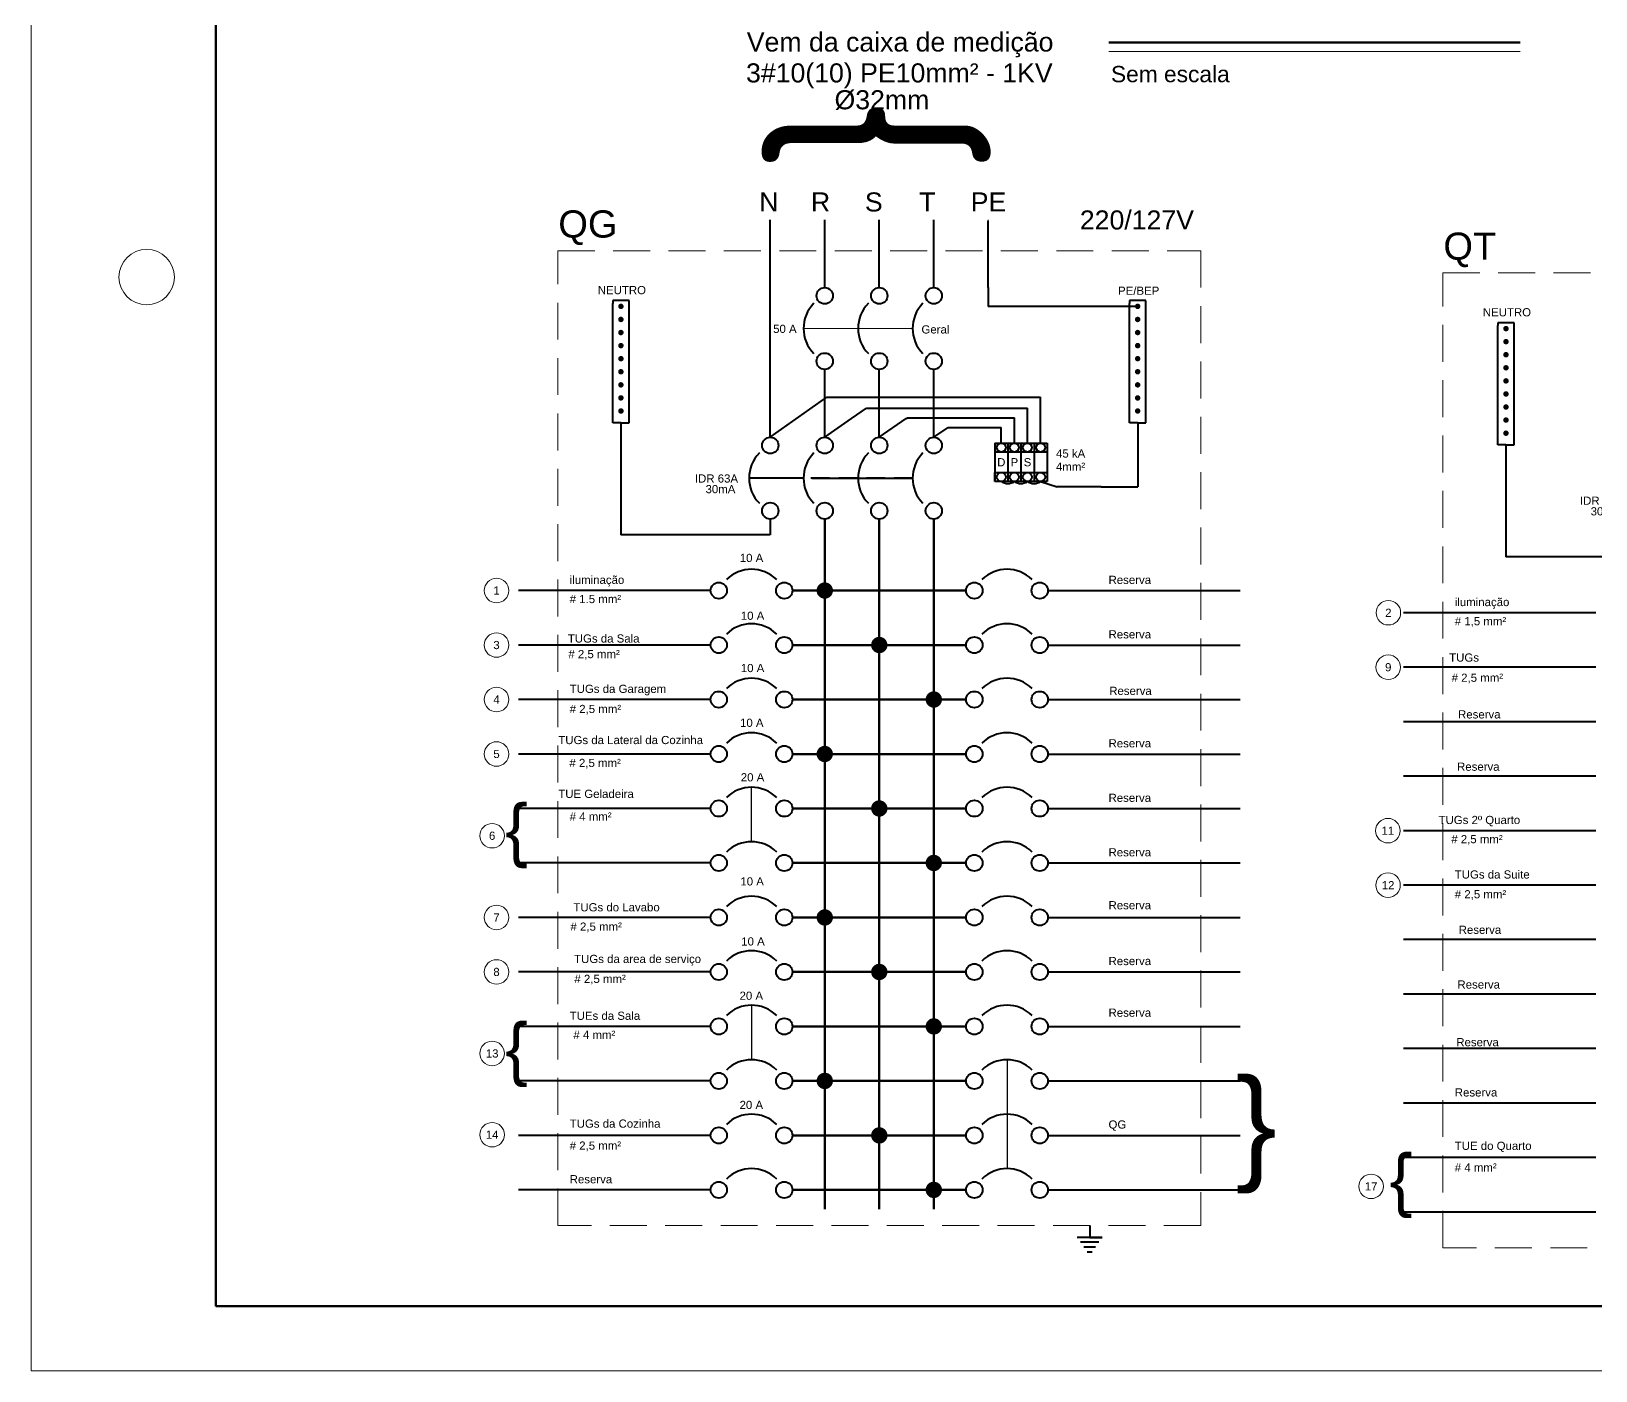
# Model space of a CAD drawing. Header units: millimetres. Extents: x 117864 to 253185, y 7775 to 37034.
# Drawn here: x 117864 to 126336, y 8211 to 15468 of the extents above; entities that cross this region are included whole.
import ezdxf
from ezdxf.enums import TextEntityAlignment as Align

# ---------------------------------------------------------------- set-up
doc = ezdxf.new("R2010")
doc.units = ezdxf.units.MM
doc.header["$LTSCALE"] = 200
doc.linetypes.add('DASHED', pattern=[0.75, 0.5, -0.25])
for name, color, linetype, lineweight in [('arquitetonico', 7, 'Continuous', 9), ('Barramento', 6, 'Continuous', 100), ('Eletrodutos', 4, 'Continuous', 60), ('simbologia', 2, 'Continuous', 40), ('Textos', 9, 'Continuous', 9)]:
    doc.layers.add(name, color=color, linetype=linetype, lineweight=lineweight)
doc.layers.add('Texto', color=9, linetype='Continuous')
doc.styles.add('chaves', font='GENISO.ttf')
doc.styles.add('style1', font='arial.ttf')

msp = doc.modelspace()

# ---------------------------------------------------------------- linework, layer by layer
at = {"layer": 'arquitetonico'}
for p, q in [((117864.2, 29211.2), (117864.2, 8211.2)), ((123700.2, 15358.2), (125926.8, 15358.2)), ((123047, 14441.1), (123047, 14447.3)), ((122046.2, 13857.9), (122636.7, 13857.9)), ((122152.3, 13857.9), (122313.1, 13857.9)), ((122432.1, 13857.9), (122554.4, 13857.9)), ((123369.9, 10962.1), (124410.4, 10962.1)), ((122751.7, 9486.1), (122392.8, 9486.1)), ((117864.2, 8211.2), (147564.2, 8211.2))]:
    msp.add_line(p, q, dxfattribs=at)
at = {"layer": 'arquitetonico', "linetype": 'DASHED'}
msp.add_line((122636.7, 13857.9), (122046.2, 13857.9), dxfattribs=at)
at = {"layer": 'arquitetonico', "const_width": 44.3}
for points in [[(122139.2, 12438.1, 1), (122183.5, 12438.1, 1)], [(122434.4, 12142.9, 1), (122478.7, 12142.9, 1)], [(122729.6, 11847.7, 1), (122773.9, 11847.7, 1)], [(122139.2, 11552.5, 1), (122183.5, 11552.5, 1)], [(122434.4, 11257.3, 1), (122478.7, 11257.3, 1)], [(122729.6, 10962.1, 1), (122773.9, 10962.1, 1)], [(122139.2, 10666.9, 1), (122183.5, 10666.9, 1)], [(122434.4, 10371.7, 1), (122478.7, 10371.7, 1)], [(122729.6, 10076.5, 1), (122773.9, 10076.5, 1)], [(122139.2, 9781.3, 1), (122183.5, 9781.3, 1)], [(122434.4, 9486.1, 1), (122478.7, 9486.1, 1)], [(122729.6, 9190.9, 1), (122773.9, 9190.9, 1)]]:
    msp.add_lwpolyline(points, format="xyb", close=True, dxfattribs=at)
at = {"layer": 'arquitetonico', "ltscale": 0.1}
msp.add_circle((118489.2, 14136.2), 150, dxfattribs=at)
at = {"layer": 'Barramento'}
for p, q in [((122161.3, 12825.6), (122161.3, 9310.3)), ((122456.5, 12825.6), (122456.5, 9310.3)), ((122751.7, 12825.6), (122751.7, 9310.3)), ((121986, 12438.1), (122927.1, 12438.1)), ((121986, 12142.9), (122927.1, 12142.9)), ((121986, 11847.7), (122927.1, 11847.7)), ((121986, 11552.5), (122927.1, 11552.5)), ((121986, 11257.3), (122927.1, 11257.3)), ((121986, 10962.1), (122927.1, 10962.1)), ((121986, 10666.9), (122927.1, 10666.9)), ((121986, 10371.7), (122927.1, 10371.7)), ((121986, 10076.5), (122927.1, 10076.5)), ((121986, 9781.3), (122927.1, 9781.3)), ((121986, 9486.1), (122927.1, 9486.1)), ((122161.3, 9310.3), (122161.3, 9086.2)), ((122456.5, 9310.3), (122456.5, 9086.2)), ((122751.7, 9310.3), (122751.7, 9086.2)), ((121986, 9190.9), (122927.1, 9190.9))]:
    msp.add_line(p, q, dxfattribs=at)
at = {"layer": 'Eletrodutos'}
for p, q in [((118864.2, 28861.2), (118864.2, 8561.2)), ((123700.2, 15408.2), (125926.8, 15408.2)), ((118864.2, 8561.2), (147214.2, 8561.2))]:
    msp.add_line(p, q, dxfattribs=at)
at = {"layer": 'simbologia'}
for p, q in [((121866.1, 13636.4), (121866.1, 14447.3)), ((122161.3, 14285), (122161.3, 14447.3)), ((122456.5, 14285), (122456.5, 14447.3)), ((122751.7, 14285), (122751.7, 14447.3)), ((123047, 14079.3), (123047, 14441.1)), ((122161.3, 14079.3), (122161.3, 14285)), ((122456.5, 14079.3), (122456.5, 14285)), ((122751.7, 14079.3), (122751.7, 14285)), ((123047, 14079.3), (123047, 13977.6)), ((121101.6, 14008.7), (121013, 14008.7)), ((121013, 14008.7), (121013, 13994)), ((121013, 13347.4), (121013, 13994)), ((121013, 13347.4), (121013, 13994)), ((121101.6, 13994), (121101.6, 14008.7)), ((121101.6, 13994), (121101.6, 14008.7)), ((121101.6, 13347.4), (121101.6, 13994)), ((121101.6, 13347.4), (121101.6, 13994)), ((123900, 14008.7), (123811.5, 14008.7)), ((123811.5, 14008.7), (123811.5, 13994)), ((123811.5, 13347.4), (123811.5, 13994)), ((123900, 13994), (123900, 14008.7)), ((123900, 13347.4), (123900, 13994)), ((123244.8, 13977.6), (123047, 13977.6)), ((123855.8, 13977.6), (123244.8, 13977.6)), ((125894.7, 13888.5), (125806.1, 13888.5)), ((125806.1, 13888.5), (125806.1, 13873.7)), ((125806.1, 13227.2), (125806.1, 13873.7)), ((125806.1, 13227.2), (125806.1, 13873.7)), ((125894.7, 13873.7), (125894.7, 13888.5)), ((125894.7, 13873.7), (125894.7, 13888.5)), ((125894.7, 13227.2), (125894.7, 13873.7)), ((125894.7, 13227.2), (125894.7, 13873.7)), ((121866.1, 13474.1), (121866.1, 13636.4)), ((122161.3, 13474.1), (122161.3, 13636.4)), ((122456.5, 13474.1), (122456.5, 13636.4)), ((122751.7, 13474.1), (122751.7, 13636.4)), ((121866.1, 13268.4), (122172, 13486)), ((121866.1, 13268.4), (121866.1, 13474.1)), ((122161.3, 13268.4), (122161.3, 13474.1)), ((122172, 13486), (122975.8, 13486)), ((122456.5, 13268.4), (122456.5, 13474.1)), ((122751.7, 13268.4), (122751.7, 13474.1)), ((122975.8, 13486), (123329.9, 13486)), ((123329.9, 13237.4), (123329.9, 13486)), ((121013, 13347.4), (121013, 13410.8)), ((122306.5, 13369.9), (122388, 13426.6)), ((122388, 13426.6), (122961.4, 13426.6)), ((122961.4, 13426.6), (123259, 13426.6)), ((123259, 13237.4), (123259, 13426.6)), ((121057.3, 13347.4), (121013, 13347.4)), ((121057.3, 13347.4), (121101.6, 13347.4)), ((121057.3, 13347.4), (121057.3, 12971.7)), ((122161.3, 13268.4), (122306.5, 13369.9)), ((122456.5, 13268.4), (122601.7, 13369.9)), ((122601.7, 13369.9), (122608.6, 13374.1)), ((122608.6, 13374.1), (122960.1, 13374.1)), ((122751.7, 13268.4), (122829.3, 13321.7)), ((122829.3, 13321.7), (123001.5, 13321.7)), ((122960.1, 13374.1), (123188.1, 13374.1)), ((123001.5, 13321.7), (123117.2, 13321.7)), ((123117.3, 13237.4), (123117.2, 13321.7)), ((123188.1, 13237.4), (123188.1, 13374.1)), ((123855.8, 13347.4), (123811.5, 13347.4)), ((123855.8, 13347.4), (123900, 13347.4)), ((123855.8, 13347.4), (123855.8, 13000.2)), ((123081.9, 13237.4), (123317.1, 13237.4)), ((123081.9, 13237.4), (123081.9, 13029.2)), ((123081.9, 13237.4), (123081.9, 13188.7)), ((123152.7, 13237.4), (123152.7, 13029.2)), ((123223.6, 13237.4), (123223.6, 13029.2)), ((123294.4, 13237.4), (123294.4, 13029.2)), ((123317.1, 13237.4), (123365.4, 13237.4)), ((123365.4, 13237.4), (123365.4, 13029.2)), ((125806.1, 13227.2), (125806.1, 13290.6)), ((125850.4, 13227.2), (125806.1, 13227.2)), ((125850.4, 13227.2), (125894.7, 13227.2)), ((125850.4, 13227.2), (125850.4, 12851.5)), ((123081.9, 13188.7), (123365.4, 13188.7)), ((123081.9, 13029.2), (123081.9, 13078)), ((123081.9, 13078), (123365.4, 13078)), ((121057.3, 12971.7), (121057.3, 12740.4)), ((122046.2, 13047), (121751, 13047)), ((122091.4, 13047), (122636.7, 13047)), ((122153, 13047), (122252.6, 13047)), ((122435.8, 13047), (122535.6, 13047)), ((123365.4, 13029.2), (123081.9, 13029.2)), ((123329.5, 13029.2), (123420.7, 13000.2)), ((123657.9, 13000.2), (123420.7, 13000.2)), ((123657.9, 13000.2), (123855.8, 13000.2)), ((121866.1, 12825.6), (121866.1, 12740.4)), ((125850.4, 12851.5), (125850.4, 12620.2)), ((121255.2, 12740.4), (121057.3, 12740.4)), ((121866.1, 12740.4), (121255.2, 12740.4)), ((126048.3, 12620.2), (125850.4, 12620.2)), ((126659.2, 12620.2), (126048.3, 12620.2)), ((121543.2, 12438.1), (120502.7, 12438.1)), ((123369.9, 12438.1), (124410.4, 12438.1)), ((126336.3, 12317.9), (125295.8, 12317.9)), ((121543.2, 12142.9), (120502.7, 12142.9)), ((123369.9, 12142.9), (124410.4, 12142.9)), ((126336.3, 12022.7), (125295.8, 12022.7)), ((121543.2, 11847.7), (120502.7, 11847.7)), ((123369.9, 11847.7), (124410.4, 11847.7)), ((126336.3, 11727.5), (125295.8, 11727.5)), ((121543.2, 11552.5), (120502.7, 11552.5)), ((121543.2, 11552.5), (120502.7, 11552.5)), ((123369.9, 11552.5), (124410.4, 11552.5)), ((123369.9, 11552.5), (124410.4, 11552.5)), ((126336.3, 11432.3), (125295.8, 11432.3)), ((126336.3, 11432.3), (125295.8, 11432.3)), ((121543.2, 11257.3), (120502.7, 11257.3)), ((123369.9, 11257.3), (124410.4, 11257.3)), ((126336.3, 11137.1), (125295.8, 11137.1)), ((121543.2, 10962.1), (120502.7, 10962.1)), ((121543.2, 10962.1), (120502.7, 10962.1)), ((123369.9, 10962.1), (124410.4, 10962.1)), ((126336.3, 10841.9), (125295.8, 10841.9)), ((126336.3, 10841.9), (125295.8, 10841.9)), ((121543.2, 10666.9), (120502.7, 10666.9)), ((121543.2, 10666.9), (120502.7, 10666.9)), ((123369.9, 10666.9), (124410.4, 10666.9)), ((123369.9, 10666.9), (124410.4, 10666.9)), ((126336.3, 10546.7), (125295.8, 10546.7)), ((126336.3, 10546.7), (125295.8, 10546.7)), ((121543.2, 10371.7), (120502.7, 10371.7)), ((123369.9, 10371.7), (124410.4, 10371.7)), ((126336.3, 10251.5), (125295.8, 10251.5)), ((121543.2, 10076.5), (120502.7, 10076.5)), ((123369.9, 10076.5), (124410.4, 10076.5)), ((126336.3, 9956.3), (125295.8, 9956.3)), ((121543.2, 9781.3), (120502.7, 9781.3)), ((123369.9, 9781.3), (124410.4, 9781.3)), ((126336.3, 9661.1), (125295.8, 9661.1)), ((121543.2, 9486.1), (120502.7, 9486.1)), ((123369.9, 9486.1), (124410.4, 9486.1)), ((126336.3, 9365.9), (125295.8, 9365.9)), ((121543.2, 9190.9), (120502.7, 9190.9)), ((123369.9, 9190.9), (124410.4, 9190.9)), ((126336.3, 9070.7), (125295.8, 9070.7)), ((123596.1, 8997.8), (123596.1, 8933.7)), ((123663.2, 8933.7), (123529, 8933.7)), ((123645.5, 8906.9), (123546.7, 8906.9)), ((123596.1, 8933.7), (123663.2, 8933.7)), ((123627.8, 8880.1), (123564.4, 8880.1)), ((123610.1, 8853.2), (123582.1, 8853.2))]:
    msp.add_line(p, q, dxfattribs=at)
at = {"layer": 'simbologia', "linetype": 'DASHED'}
msp.add_line((122636.7, 13047), (122046.2, 13047), dxfattribs=at)
at = {"layer": 'simbologia', "lineweight": 30}
for p, q in [((121764.6, 11185), (121764.6, 11372.4)), ((121764.6, 11077.2), (121764.6, 11185)), ((121764.6, 10191.6), (121764.6, 9896.4)), ((123148.5, 9896.4), (123148.5, 9306))]:
    msp.add_line(p, q, dxfattribs=at)
at = {"layer": 'simbologia', "const_width": 14.8}
for points in [[(121049.9, 13977.6, 1), (121064.7, 13977.6, 1)], [(123848.4, 13977.6, 1), (123863.1, 13977.6, 1)], [(121049.9, 13906.8, 1), (121064.7, 13906.8, 1)], [(123848.4, 13906.8, 1), (123863.1, 13906.8, 1)], [(121049.9, 13835.9, 1), (121064.7, 13835.9, 1)], [(123848.4, 13835.9, 1), (123863.1, 13835.9, 1)], [(125843, 13857.4, 1), (125857.8, 13857.4, 1)], [(121049.9, 13765.1, 1), (121064.7, 13765.1, 1)], [(123848.4, 13765.1, 1), (123863.1, 13765.1, 1)], [(125843, 13786.6, 1), (125857.8, 13786.6, 1)], [(125843, 13715.7, 1), (125857.8, 13715.7, 1)], [(121049.9, 13694.2, 1), (121064.7, 13694.2, 1)], [(123848.4, 13694.2, 1), (123863.1, 13694.2, 1)], [(125843, 13644.9, 1), (125857.8, 13644.9, 1)], [(121049.9, 13623.4, 1), (121064.7, 13623.4, 1)], [(121049.9, 13552.5, 1), (121064.7, 13552.5, 1)], [(123848.4, 13623.4, 1), (123863.1, 13623.4, 1)], [(123848.4, 13552.5, 1), (123863.1, 13552.5, 1)], [(125843, 13574, 1), (125857.8, 13574, 1)], [(121049.9, 13481.7, 1), (121064.7, 13481.7, 1)], [(123848.4, 13481.7, 1), (123863.1, 13481.7, 1)], [(125843, 13503.2, 1), (125857.8, 13503.2, 1)], [(121049.9, 13410.8, 1), (121064.7, 13410.8, 1)], [(123848.4, 13410.8, 1), (123863.1, 13410.8, 1)], [(125843, 13432.3, 1), (125857.8, 13432.3, 1)], [(125843, 13361.5, 1), (125857.8, 13361.5, 1)], [(125843, 13290.6, 1), (125857.8, 13290.6, 1)]]:
    msp.add_lwpolyline(points, format="xyb", close=True, dxfattribs=at)
at = {"layer": 'simbologia'}
for centre, radius in [((122161.3, 14035), 44.3), ((122456.5, 14035), 44.3), ((122751.7, 14035), 44.3), ((122161.3, 13680.7), 44.3), ((122456.5, 13680.7), 44.3), ((122751.7, 13680.7), 44.3), ((121866.1, 13224.1), 44.3), ((122161.3, 13224.1), 44.3), ((122456.5, 13224.1), 44.3), ((122751.7, 13224.1), 44.3), ((123117.3, 13213), 24.4), ((123188.2, 13213), 24.4), ((123259, 13213), 24.4), ((123329.9, 13213), 24.4), ((123117.3, 13053.6), 24.4), ((123188.2, 13053.6), 24.4), ((123259, 13053.6), 24.4), ((123329.9, 13053.6), 24.4), ((121866.1, 12869.9), 44.3), ((122161.3, 12869.9), 44.3), ((122456.5, 12869.9), 44.3), ((122751.7, 12869.9), 44.3), ((121587.5, 12438.1), 44.3), ((121941.7, 12438.1), 44.3), ((122971.3, 12438.1), 44.3), ((123325.6, 12438.1), 44.3), ((121587.5, 12142.9), 44.3), ((121941.7, 12142.9), 44.3), ((122971.3, 12142.9), 44.3), ((123325.6, 12142.9), 44.3), ((121587.5, 11847.7), 44.3), ((121941.7, 11847.7), 44.3), ((122971.3, 11847.7), 44.3), ((123325.6, 11847.7), 44.3), ((121587.5, 11552.5), 44.3), ((121941.7, 11552.5), 44.3), ((122971.3, 11552.5), 44.3), ((123325.6, 11552.5), 44.3), ((121587.5, 11257.3), 44.3), ((121941.7, 11257.3), 44.3), ((122971.3, 11257.3), 44.3), ((123325.6, 11257.3), 44.3), ((121587.5, 10962.1), 44.3), ((121941.7, 10962.1), 44.3), ((122971.3, 10962.1), 44.3), ((123325.6, 10962.1), 44.3), ((121587.5, 10666.9), 44.3), ((121941.7, 10666.9), 44.3), ((122971.3, 10666.9), 44.3), ((123325.6, 10666.9), 44.3), ((121587.5, 10371.7), 44.3), ((121941.7, 10371.7), 44.3), ((122971.3, 10371.7), 44.3), ((123325.6, 10371.7), 44.3), ((121587.5, 10076.5), 44.3), ((121941.7, 10076.5), 44.3), ((122971.3, 10076.5), 44.3), ((123325.6, 10076.5), 44.3), ((121587.5, 9781.3), 44.3), ((121941.7, 9781.3), 44.3), ((122971.3, 9781.3), 44.3), ((123325.6, 9781.3), 44.3), ((121587.5, 9486.1), 44.3), ((121941.7, 9486.1), 44.3), ((122971.3, 9486.1), 44.3), ((123325.6, 9486.1), 44.3), ((121587.5, 9190.9), 44.3), ((121941.7, 9190.9), 44.3), ((122971.3, 9190.9), 44.3), ((123325.6, 9190.9), 44.3)]:
    msp.add_circle(centre, radius, dxfattribs=at)
for centre, radius, start, end in [((122240.1, 13857.9), 193.8, 135.30326, 224.69674), ((122535.3, 13857.9), 193.8, 135.30326, 224.69674), ((122830.5, 13857.9), 193.8, 135.30326, 224.69674), ((121944.9, 13047), 193.8, 135.30326, 224.69674), ((122240.1, 13047), 193.8, 135.30326, 224.69674), ((122535.3, 13047), 193.8, 135.30326, 224.69674), ((122830.5, 13047), 193.8, 135.30326, 224.69674), ((123152.7, 13078), 60.1, 234.13711, 305.86289), ((123223.4, 13078), 60.1, 234.13711, 305.86289), ((123294.2, 13078), 60.1, 234.13711, 305.86289), ((121764.6, 12359.4), 193.8, 45.30326, 134.69674), ((123148.5, 12359.4), 193.8, 45.30326, 134.69674), ((121764.6, 12064.2), 193.8, 45.30326, 134.69674), ((123148.5, 12064.2), 193.8, 45.30326, 134.69674), ((121764.6, 11769), 193.8, 45.30326, 134.69674), ((123148.5, 11769), 193.8, 45.30326, 134.69674), ((121764.6, 11473.8), 193.8, 45.30326, 134.69674), ((123148.5, 11473.8), 193.8, 45.30326, 134.69674), ((121764.6, 11178.6), 193.8, 45.30326, 134.69674), ((123148.5, 11178.6), 193.8, 45.30326, 134.69674), ((121764.6, 10883.4), 193.8, 45.30326, 134.69674), ((123148.5, 10883.4), 193.8, 45.30326, 134.69674), ((121764.6, 10588.1), 193.8, 45.30326, 134.69674), ((123148.5, 10588.1), 193.8, 45.30326, 134.69674), ((121764.6, 10292.9), 193.8, 45.30326, 134.69674), ((123148.5, 10292.9), 193.8, 45.30326, 134.69674), ((121764.6, 9997.7), 193.8, 45.30326, 134.69674), ((123148.5, 9997.7), 193.8, 45.30326, 134.69674), ((121764.6, 9702.5), 193.8, 45.30326, 134.69674), ((123148.5, 9702.5), 193.8, 45.30326, 134.69674), ((121764.6, 9407.3), 193.8, 45.30326, 134.69674), ((123148.5, 9407.3), 193.8, 45.30326, 134.69674), ((121764.6, 9112.1), 193.8, 45.30326, 134.69674), ((123148.5, 9112.1), 193.8, 45.30326, 134.69674)]:
    msp.add_arc(centre, radius, start, end, dxfattribs=at)
at = {"layer": 'Textos', "linetype": 'DASHED', "ltscale": 2}
for points in [[(124197.6, 8997.7), (120715.5, 8997.7), (120715.5, 14279.1), (124197.6, 14279.1)], [(128990.7, 8877.5), (125508.6, 8877.5), (125508.6, 14158.9), (128990.7, 14158.9)]]:
    msp.add_lwpolyline(points, close=True, dxfattribs=at)
at = {"layer": 'Textos'}
for centre in [(120383.6, 12438.1), (125213.5, 12317.9), (120383.6, 12142.9), (125212.8, 12022.7), (120383.6, 11847.7), (120383.6, 11552.5), (125210.9, 11137.1), (120360, 11109.7), (120360, 11109.7), (125211.8, 10841.9), (120383.6, 10666.9), (120383.6, 10371.7), (120383.6, 10371.7), (120360, 9930), (120360, 9490), (125120, 9210)]:
    msp.add_circle(centre, 66.4, dxfattribs=at)

# ---------------------------------------------------------------- texts
at = {"layer": 'Texto', "lineweight": -3, "style": 'style1'}
msp.add_text('Sem escala', height=88.1, dxfattribs=at).set_placement((124032.7, 15237.9), align=Align.MIDDLE)
at = {"layer": 'Textos', "style": 'style1'}
for s, height, p in [('Vem da caixa de medição ', 103.322, (121739, 15358.5)), ('3#10(10) PE10mm² - 1KV', 103.322, (121735, 15190.9)), ('%%C32mm', 103.32, (122214.1, 15045.4)), ('N', 103.3, (121806.4, 14491.8)), ('R', 103.3, (122086.5, 14491.8)), ('S', 103.3, (122378.6, 14491.8)), ('T', 103.3, (122672.6, 14491.8)), ('PE', 103.32, (122951.8, 14491.8)), ('QG', 147.6, (120718.2, 14350.2)), ('220/127V', 103.32, (123542.7, 14394.2)), ('QT', 147.6, (125511.3, 14230)), ('NEUTRO', 44.28, (120932, 14043.8)), ('PE/BEP', 44.28, (123749.7, 14040.3)), ('NEUTRO', 44.28, (125725.1, 13923.6)), ('50 A', 44.28, (121881.7, 13833.8)), ('Geral', 44.28, (122684.9, 13830.7)), ('45 kA', 44.28, (123413.7, 13158.4)), ('IDR 63A', 44.28, (121457.9, 13023)), ('4mm²', 44.28, (123413.3, 13086.8)), ('30mA', 44.28, (121515.6, 12965.4)), ('IDR 63A', 44.28, (126251, 12902.8)), ('30mA', 44.28, (126308.7, 12845.2)), ('10 A', 44.28, (121701, 12592.8)), ('iluminação ', 44.281, (120780, 12473.9)), ('Reserva', 44.28, (123698.1, 12473.9)), ('# 1.5 mm²', 44.28, (120780, 12370)), ('iluminação', 44.28, (125573.1, 12353.7)), ('10 A', 44.28, (121706.6, 12279.4)), ('# 1,5 mm²', 44.28, (125573.1, 12249.8)), ('TUGs da Sala', 44.281, (120769.8, 12156.2)), ('Reserva', 44.28, (123698.1, 12178.7)), ('# 2,5 mm² ', 44.28, (120772.8, 12071.7)), ('10 A', 44.28, (121706.6, 11996.2)), ('TUGs', 44.28, (125542.7, 12052.9)), ('# 2,5 mm² ', 44.28, (125556.2, 11943.7)), ('TUGs da Garagem', 44.281, (120780, 11883.5)), ('Reserva', 44.28, (123701.8, 11872.6)), ('# 2,5 mm² ', 44.28, (120780, 11774.4)), ('Reserva ', 44.28, (125590.8, 11745.1)), ('10 A', 44.28, (121702.4, 11699.5)), ('TUGs da Lateral da Cozinha', 44.281, (120718.2, 11606.1)), ('Reserva', 44.28, (123698.1, 11588.3)), ('# 2,5 mm²', 44.28, (120778.5, 11481.9)), ('20 A', 44.28, (121706.6, 11404.2)), ('Reserva ', 44.28, (125585.4, 11461.7)), ('TUE Geladeira', 44.281, (120718.1, 11314.5)), ('{', 265.7, (120430, 11013.7)), ('Reserva ', 44.28, (123698.1, 11293.1)), ('# 4 mm²', 44.28, (120780, 11191.6)), ('TUGs 2º Quarto', 44.281, (125485.3, 11172.9)), ('# 2,5 mm²', 44.28, (125554.1, 11069.1)), ('Reserva', 44.28, (123698.1, 10997.9)), ('10 A', 44.28, (121704.2, 10840.1)), ('TUGs da Suite', 44.281, (125573.1, 10877.7)), ('# 2,5 mm²', 44.28, (125573.1, 10770.5)), ('TUGs do Lavabo', 44.281, (120800, 10700)), ('Reserva', 44.28, (123698.1, 10711.1)), ('# 2,5 mm²', 44.28, (120784.2, 10595.2)), ('Reserva ', 44.28, (125594.2, 10578.1)), ('10 A', 44.28, (121709, 10514.9)), ('TUGs da area de serviço', 44.281, (120803.9, 10420.1)), ('Reserva', 44.28, (123698.1, 10408.7)), ('# 2,5 mm²', 44.28, (120805.4, 10312.1)), ('20 A', 44.28, (121700, 10220.8)), ('Reserva ', 44.28, (125587.6, 10281.5)), ('Reserva', 44.28, (123698.1, 10128.9)), ('{', 265.7, (120430, 9828.1)), ('TUEs da Sala ', 44.281, (120780, 10112.3)), ('# 4 mm²', 44.28, (120800, 10008.8)), ('Reserva ', 44.28, (125581.3, 9969.1)), ('}', 479.2, (124385.5, 9316)), ('20 A', 44.28, (121700, 9629.2)), ('Reserva', 44.28, (125573.1, 9696.9)), ('TUGs da Cozinha', 44.281, (120780, 9527.8)), ('QG', 44.28, (123698.1, 9523.1)), ('# 2,5 mm²', 44.28, (120780, 9408.8)), ('TUE do Quarto', 44.281, (125573.1, 9407.6)), ('{', 265.7, (125220, 9118.1)), ('# 4 mm²', 44.28, (125573.1, 9290)), ('Reserva', 44.28, (120780, 9226.7))]:
    msp.add_text(s, height=height, dxfattribs=at).set_placement(p)
at = {"layer": 'Textos', "style": 'chaves'}
msp.add_text('{', height=1033.2, rotation=270, dxfattribs=at).set_placement((121913.5, 15121.3))
at = {"layer": 'Textos', "style": 'style1'}
for s, height, p in [('D', 44.3, (123117.3, 13133.3)), ('P', 44.3, (123188.2, 13133.3)), ('S', 44.3, (123259, 13133.3)), ('1', 44.3, (120383.6, 12438.1)), ('2', 44.3, (125213.5, 12317.9)), ('3', 44.3, (120383.6, 12142.9)), ('9', 44.3, (125212.8, 12022.7)), ('4', 44.3, (120383.6, 11847.7)), ('5', 44.3, (120383.6, 11552.5)), ('6', 44.3, (120360, 11109.7)), ('6', 44.3, (120360, 11109.7)), ('11', 44.28, (125210.9, 11137.1)), ('12', 44.28, (125211.8, 10841.9)), ('7', 44.3, (120383.6, 10666.9)), ('8', 44.3, (120383.6, 10371.7)), ('8', 44.3, (120383.6, 10371.7)), ('13', 44.28, (120360, 9930)), ('14', 44.28, (120360, 9490)), ('17', 44.28, (125120, 9210))]:
    msp.add_text(s, height=height, dxfattribs=at).set_placement(p, align=Align.MIDDLE)

doc.saveas('drawing.dxf')
